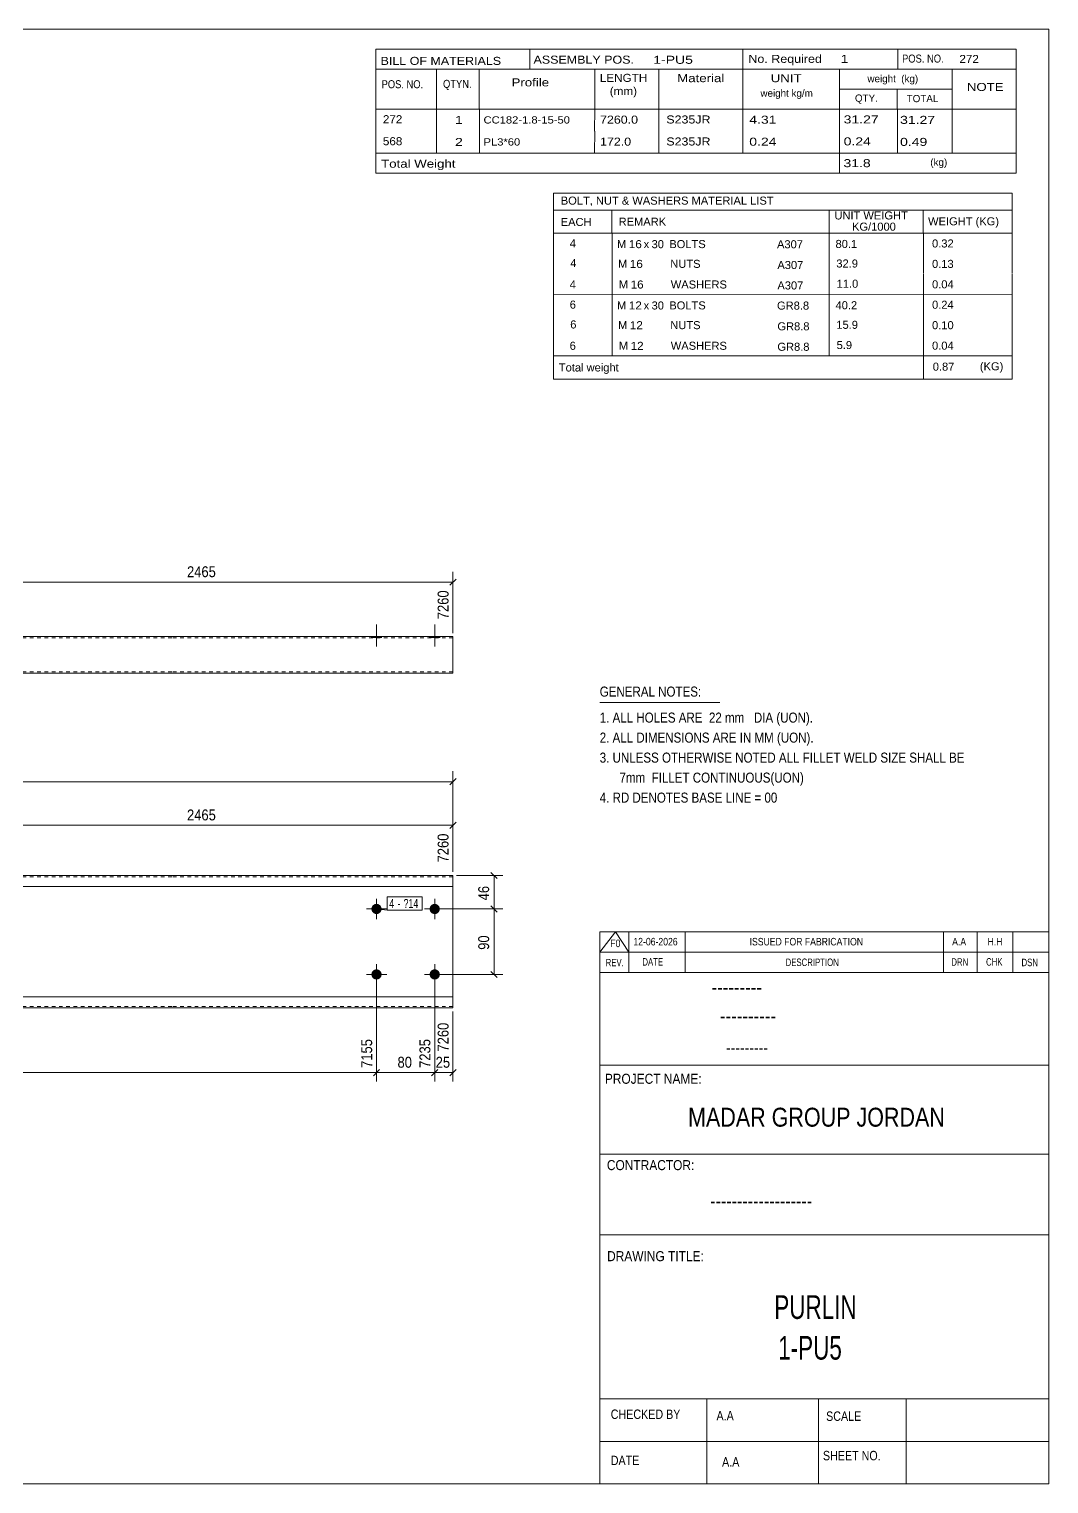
# Model space of a CAD drawing. Header units: millimetres. Extents: x 2 to 579, y 1 to 405.
# Drawn here: x 298.6 to 579, y 5 to 405 of the extents above; entities that cross this region are included whole.
import ezdxf

# ---------------------------------------------------------------- set-up
doc = ezdxf.new("R2010")
doc.units = ezdxf.units.MM
doc.linetypes.add('XKITLINE00', pattern=[0])
doc.linetypes.add('XKITLINE01', pattern=[4, 1, -1, 1, -1])
for name, color, linetype, lineweight in [('Bolt', 3, 'Continuous', 0), ('BoltMark', 7, 'Continuous', 0), ('Dimensions', 7, 'Continuous', 0), ('DrawingSheet', 5, 'Continuous', 0), ('OtherObjectType', 7, 'Continuous', 0), ('Part', 2, 'Continuous', 0)]:
    doc.layers.add(name, color=color, linetype=linetype, lineweight=lineweight)
doc.styles.add('@ARIAL_UNICODE_MS_BOLD', font='ARIAL.TTF')
doc.styles.add('ARIAL', font='ARIAL.TTF')
doc.styles.add('ARIAL_NARROW', font='ARIALN.TTF')
doc.styles.add('COMIC_SANS_MS_BOLD', font='COMICBD.TTF')
doc.styles.add('SWIS721_EX_BT', font='ARIAL.TTF')
doc.styles.add('SWISSE', font='ARIAL.TTF')

# ---------------------------------------------------------------- blocks, each defined once
blk = doc.blocks.new('*A4')
at = {"layer": 'Bolt'}
for points in [[(394.17, 164.48), (394.21, 164.48), (394.24, 164.47), (394.28, 164.47), (394.31, 164.47), (394.34, 164.46), (394.38, 164.46), (394.41, 164.45), (394.44, 164.44), (394.48, 164.44), (394.51, 164.43), (394.54, 164.42), (394.58, 164.41), (394.61, 164.4), (394.64, 164.38), (394.67, 164.37), (394.71, 164.36), (394.74, 164.34), (394.77, 164.33), (394.8, 164.31), (394.83, 164.3), (394.86, 164.28), (394.89, 164.26), (394.92, 164.24), (394.94, 164.22), (394.97, 164.2), (395, 164.18), (395.03, 164.16), (395.05, 164.14), (395.08, 164.12), (395.1, 164.09), (395.13, 164.07), (395.15, 164.04), (395.18, 164.02), (395.2, 163.99), (395.22, 163.97), (395.24, 163.94), (395.26, 163.91), (395.28, 163.88), (395.3, 163.86), (395.32, 163.83), (395.34, 163.8), (395.36, 163.77), (395.37, 163.74), (395.39, 163.71), (395.4, 163.68), (395.42, 163.65), (395.43, 163.61), (395.44, 163.58), (395.46, 163.55), (395.47, 163.52), (395.48, 163.48), (395.49, 163.45), (395.5, 163.42), (395.5, 163.39), (395.51, 163.35), (395.52, 163.32), (395.52, 163.28), (395.53, 163.25), (395.53, 163.22), (395.53, 163.18), (395.54, 163.15), (395.54, 163.11), (395.54, 163.08), (395.54, 163.04), (395.54, 163.01), (395.53, 162.98), (395.53, 162.94), (395.53, 162.91), (395.52, 162.87), (395.52, 162.84), (395.51, 162.81), (395.5, 162.77), (395.5, 162.74), (395.49, 162.71), (395.48, 162.67), (395.47, 162.64), (395.46, 162.61), (395.44, 162.57), (395.43, 162.54), (395.42, 162.51), (395.4, 162.48), (395.39, 162.45), (395.37, 162.42), (395.36, 162.39), (395.34, 162.36), (395.32, 162.33), (395.3, 162.3), (395.28, 162.27), (395.26, 162.24), (395.24, 162.22), (395.22, 162.19), (395.2, 162.16), (395.18, 162.14), (395.15, 162.11), (395.13, 162.09), (395.1, 162.06), (395.08, 162.04), (395.05, 162.02), (395.03, 162), (395, 161.97), (394.97, 161.95), (394.94, 161.93), (394.92, 161.91), (394.89, 161.9), (394.86, 161.88), (394.83, 161.86), (394.8, 161.84), (394.77, 161.83), (394.74, 161.81), (394.71, 161.8), (394.67, 161.79), (394.64, 161.77), (394.61, 161.76), (394.58, 161.75), (394.54, 161.74), (394.51, 161.73), (394.48, 161.72), (394.44, 161.71), (394.41, 161.71), (394.38, 161.7), (394.34, 161.69), (394.31, 161.69), (394.28, 161.69), (394.24, 161.68), (394.21, 161.68), (394.17, 161.68), (394.14, 161.68), (394.1, 161.68), (394.07, 161.68), (394.03, 161.68), (394, 161.69), (393.97, 161.69), (393.93, 161.69), (393.9, 161.7), (393.86, 161.71), (393.83, 161.71), (393.8, 161.72), (393.76, 161.73), (393.73, 161.74), (393.7, 161.75), (393.67, 161.76), (393.63, 161.77), (393.6, 161.79), (393.57, 161.8), (393.54, 161.81), (393.51, 161.83), (393.48, 161.84), (393.45, 161.86), (393.42, 161.88), (393.39, 161.9), (393.36, 161.91), (393.33, 161.93), (393.3, 161.95), (393.28, 161.97), (393.25, 162), (393.22, 162.02), (393.2, 162.04), (393.17, 162.06), (393.15, 162.09), (393.12, 162.11), (393.1, 162.14), (393.08, 162.16), (393.06, 162.19), (393.03, 162.22), (393.01, 162.24), (392.99, 162.27), (392.97, 162.3), (392.96, 162.33), (392.94, 162.36), (392.92, 162.39), (392.9, 162.42), (392.89, 162.45), (392.87, 162.48), (392.86, 162.51), (392.84, 162.54), (392.83, 162.57), (392.82, 162.61), (392.81, 162.64), (392.8, 162.67), (392.79, 162.71), (392.78, 162.74), (392.77, 162.77), (392.76, 162.81), (392.76, 162.84), (392.75, 162.87), (392.75, 162.91), (392.74, 162.94), (392.74, 162.98), (392.74, 163.01), (392.74, 163.04), (392.74, 163.08), (392.74, 163.11), (392.74, 163.15), (392.74, 163.18), (392.74, 163.22), (392.75, 163.25), (392.75, 163.28), (392.76, 163.32), (392.76, 163.35), (392.77, 163.39), (392.78, 163.42), (392.79, 163.45), (392.8, 163.48), (392.81, 163.52), (392.82, 163.55), (392.83, 163.58), (392.84, 163.61), (392.86, 163.65), (392.87, 163.68), (392.89, 163.71), (392.9, 163.74), (392.92, 163.77), (392.94, 163.8), (392.96, 163.83), (392.97, 163.86), (392.99, 163.88), (393.01, 163.91), (393.03, 163.94), (393.06, 163.97), (393.08, 163.99), (393.1, 164.02), (393.12, 164.04), (393.15, 164.07), (393.17, 164.09), (393.2, 164.12), (393.22, 164.14), (393.25, 164.16), (393.28, 164.18), (393.3, 164.2), (393.33, 164.22), (393.36, 164.24), (393.39, 164.26), (393.42, 164.28), (393.45, 164.3), (393.48, 164.31), (393.51, 164.33), (393.54, 164.34), (393.57, 164.36), (393.6, 164.37), (393.63, 164.38), (393.67, 164.4), (393.7, 164.41), (393.73, 164.42), (393.76, 164.43), (393.8, 164.44), (393.83, 164.44), (393.86, 164.45), (393.9, 164.46), (393.93, 164.46), (393.97, 164.47), (394, 164.47), (394.03, 164.47), (394.07, 164.48), (394.1, 164.48), (394.14, 164.48)], [(394.17, 146.48), (394.21, 146.48), (394.24, 146.47), (394.28, 146.47), (394.31, 146.47), (394.34, 146.46), (394.38, 146.46), (394.41, 146.45), (394.44, 146.44), (394.48, 146.44), (394.51, 146.43), (394.54, 146.42), (394.58, 146.41), (394.61, 146.4), (394.64, 146.38), (394.67, 146.37), (394.71, 146.36), (394.74, 146.34), (394.77, 146.33), (394.8, 146.31), (394.83, 146.3), (394.86, 146.28), (394.89, 146.26), (394.92, 146.24), (394.94, 146.22), (394.97, 146.2), (395, 146.18), (395.03, 146.16), (395.05, 146.14), (395.08, 146.12), (395.1, 146.09), (395.13, 146.07), (395.15, 146.04), (395.18, 146.02), (395.2, 145.99), (395.22, 145.97), (395.24, 145.94), (395.26, 145.91), (395.28, 145.88), (395.3, 145.86), (395.32, 145.83), (395.34, 145.8), (395.36, 145.77), (395.37, 145.74), (395.39, 145.71), (395.4, 145.68), (395.42, 145.65), (395.43, 145.61), (395.44, 145.58), (395.46, 145.55), (395.47, 145.52), (395.48, 145.48), (395.49, 145.45), (395.5, 145.42), (395.5, 145.39), (395.51, 145.35), (395.52, 145.32), (395.52, 145.28), (395.53, 145.25), (395.53, 145.22), (395.53, 145.18), (395.54, 145.15), (395.54, 145.11), (395.54, 145.08), (395.54, 145.04), (395.54, 145.01), (395.53, 144.98), (395.53, 144.94), (395.53, 144.91), (395.52, 144.87), (395.52, 144.84), (395.51, 144.81), (395.5, 144.77), (395.5, 144.74), (395.49, 144.71), (395.48, 144.67), (395.47, 144.64), (395.46, 144.61), (395.44, 144.57), (395.43, 144.54), (395.42, 144.51), (395.4, 144.48), (395.39, 144.45), (395.37, 144.42), (395.36, 144.39), (395.34, 144.36), (395.32, 144.33), (395.3, 144.3), (395.28, 144.27), (395.26, 144.24), (395.24, 144.22), (395.22, 144.19), (395.2, 144.16), (395.18, 144.14), (395.15, 144.11), (395.13, 144.09), (395.1, 144.06), (395.08, 144.04), (395.05, 144.02), (395.03, 144), (395, 143.97), (394.97, 143.95), (394.94, 143.93), (394.92, 143.91), (394.89, 143.9), (394.86, 143.88), (394.83, 143.86), (394.8, 143.84), (394.77, 143.83), (394.74, 143.81), (394.71, 143.8), (394.67, 143.79), (394.64, 143.77), (394.61, 143.76), (394.58, 143.75), (394.54, 143.74), (394.51, 143.73), (394.48, 143.72), (394.44, 143.71), (394.41, 143.71), (394.38, 143.7), (394.34, 143.69), (394.31, 143.69), (394.28, 143.69), (394.24, 143.68), (394.21, 143.68), (394.17, 143.68), (394.14, 143.68), (394.1, 143.68), (394.07, 143.68), (394.03, 143.68), (394, 143.69), (393.97, 143.69), (393.93, 143.69), (393.9, 143.7), (393.86, 143.71), (393.83, 143.71), (393.8, 143.72), (393.76, 143.73), (393.73, 143.74), (393.7, 143.75), (393.67, 143.76), (393.63, 143.77), (393.6, 143.79), (393.57, 143.8), (393.54, 143.81), (393.51, 143.83), (393.48, 143.84), (393.45, 143.86), (393.42, 143.88), (393.39, 143.9), (393.36, 143.91), (393.33, 143.93), (393.3, 143.95), (393.28, 143.97), (393.25, 144), (393.22, 144.02), (393.2, 144.04), (393.17, 144.06), (393.15, 144.09), (393.12, 144.11), (393.1, 144.14), (393.08, 144.16), (393.06, 144.19), (393.03, 144.22), (393.01, 144.24), (392.99, 144.27), (392.97, 144.3), (392.96, 144.33), (392.94, 144.36), (392.92, 144.39), (392.9, 144.42), (392.89, 144.45), (392.87, 144.48), (392.86, 144.51), (392.84, 144.54), (392.83, 144.57), (392.82, 144.61), (392.81, 144.64), (392.8, 144.67), (392.79, 144.71), (392.78, 144.74), (392.77, 144.77), (392.76, 144.81), (392.76, 144.84), (392.75, 144.87), (392.75, 144.91), (392.74, 144.94), (392.74, 144.98), (392.74, 145.01), (392.74, 145.04), (392.74, 145.08), (392.74, 145.11), (392.74, 145.15), (392.74, 145.18), (392.74, 145.22), (392.75, 145.25), (392.75, 145.28), (392.76, 145.32), (392.76, 145.35), (392.77, 145.39), (392.78, 145.42), (392.79, 145.45), (392.8, 145.48), (392.81, 145.52), (392.82, 145.55), (392.83, 145.58), (392.84, 145.61), (392.86, 145.65), (392.87, 145.68), (392.89, 145.71), (392.9, 145.74), (392.92, 145.77), (392.94, 145.8), (392.96, 145.83), (392.97, 145.86), (392.99, 145.88), (393.01, 145.91), (393.03, 145.94), (393.06, 145.97), (393.08, 145.99), (393.1, 146.02), (393.12, 146.04), (393.15, 146.07), (393.17, 146.09), (393.2, 146.12), (393.22, 146.14), (393.25, 146.16), (393.28, 146.18), (393.3, 146.2), (393.33, 146.22), (393.36, 146.24), (393.39, 146.26), (393.42, 146.28), (393.45, 146.3), (393.48, 146.31), (393.51, 146.33), (393.54, 146.34), (393.57, 146.36), (393.6, 146.37), (393.63, 146.38), (393.67, 146.4), (393.7, 146.41), (393.73, 146.42), (393.76, 146.43), (393.8, 146.44), (393.83, 146.44), (393.86, 146.45), (393.9, 146.46), (393.93, 146.46), (393.97, 146.47), (394, 146.47), (394.03, 146.47), (394.07, 146.48), (394.1, 146.48), (394.14, 146.48)]]:
    blk.add_hatch(color=3, dxfattribs=at).paths.add_polyline_path(points, flags=17)
at = {"layer": 'Bolt', "color": 3, "linetype": 'XKITLINE00', "lineweight": 0}
for p, q in [((394.14, 160.28), (394.14, 165.88)), ((396.94, 163.08), (391.34, 163.08)), ((396.94, 145.08), (391.34, 145.08)), ((394.14, 142.28), (394.14, 147.88))]:
    blk.add_line(p, q, dxfattribs=at)
blk = doc.blocks.new('*A5')
at = {"layer": 'Bolt'}
for points in [[(410.17, 164.48), (410.21, 164.48), (410.24, 164.47), (410.28, 164.47), (410.31, 164.47), (410.34, 164.46), (410.38, 164.46), (410.41, 164.45), (410.44, 164.44), (410.48, 164.44), (410.51, 164.43), (410.54, 164.42), (410.58, 164.41), (410.61, 164.4), (410.64, 164.38), (410.67, 164.37), (410.71, 164.36), (410.74, 164.34), (410.77, 164.33), (410.8, 164.31), (410.83, 164.3), (410.86, 164.28), (410.89, 164.26), (410.92, 164.24), (410.94, 164.22), (410.97, 164.2), (411, 164.18), (411.03, 164.16), (411.05, 164.14), (411.08, 164.12), (411.1, 164.09), (411.13, 164.07), (411.15, 164.04), (411.18, 164.02), (411.2, 163.99), (411.22, 163.97), (411.24, 163.94), (411.26, 163.91), (411.28, 163.88), (411.3, 163.86), (411.32, 163.83), (411.34, 163.8), (411.36, 163.77), (411.37, 163.74), (411.39, 163.71), (411.4, 163.68), (411.42, 163.65), (411.43, 163.61), (411.44, 163.58), (411.46, 163.55), (411.47, 163.52), (411.48, 163.48), (411.49, 163.45), (411.5, 163.42), (411.5, 163.39), (411.51, 163.35), (411.52, 163.32), (411.52, 163.28), (411.53, 163.25), (411.53, 163.22), (411.53, 163.18), (411.54, 163.15), (411.54, 163.11), (411.54, 163.08), (411.54, 163.04), (411.54, 163.01), (411.53, 162.98), (411.53, 162.94), (411.53, 162.91), (411.52, 162.87), (411.52, 162.84), (411.51, 162.81), (411.5, 162.77), (411.5, 162.74), (411.49, 162.71), (411.48, 162.67), (411.47, 162.64), (411.46, 162.61), (411.44, 162.57), (411.43, 162.54), (411.42, 162.51), (411.4, 162.48), (411.39, 162.45), (411.37, 162.42), (411.36, 162.39), (411.34, 162.36), (411.32, 162.33), (411.3, 162.3), (411.28, 162.27), (411.26, 162.24), (411.24, 162.22), (411.22, 162.19), (411.2, 162.16), (411.18, 162.14), (411.15, 162.11), (411.13, 162.09), (411.1, 162.06), (411.08, 162.04), (411.05, 162.02), (411.03, 162), (411, 161.97), (410.97, 161.95), (410.94, 161.93), (410.92, 161.91), (410.89, 161.9), (410.86, 161.88), (410.83, 161.86), (410.8, 161.84), (410.77, 161.83), (410.74, 161.81), (410.71, 161.8), (410.67, 161.79), (410.64, 161.77), (410.61, 161.76), (410.58, 161.75), (410.54, 161.74), (410.51, 161.73), (410.48, 161.72), (410.44, 161.71), (410.41, 161.71), (410.38, 161.7), (410.34, 161.69), (410.31, 161.69), (410.28, 161.69), (410.24, 161.68), (410.21, 161.68), (410.17, 161.68), (410.14, 161.68), (410.1, 161.68), (410.07, 161.68), (410.03, 161.68), (410, 161.69), (409.97, 161.69), (409.93, 161.69), (409.9, 161.7), (409.86, 161.71), (409.83, 161.71), (409.8, 161.72), (409.76, 161.73), (409.73, 161.74), (409.7, 161.75), (409.67, 161.76), (409.63, 161.77), (409.6, 161.79), (409.57, 161.8), (409.54, 161.81), (409.51, 161.83), (409.48, 161.84), (409.45, 161.86), (409.42, 161.88), (409.39, 161.9), (409.36, 161.91), (409.33, 161.93), (409.3, 161.95), (409.28, 161.97), (409.25, 162), (409.22, 162.02), (409.2, 162.04), (409.17, 162.06), (409.15, 162.09), (409.12, 162.11), (409.1, 162.14), (409.08, 162.16), (409.06, 162.19), (409.03, 162.22), (409.01, 162.24), (408.99, 162.27), (408.97, 162.3), (408.96, 162.33), (408.94, 162.36), (408.92, 162.39), (408.9, 162.42), (408.89, 162.45), (408.87, 162.48), (408.86, 162.51), (408.84, 162.54), (408.83, 162.57), (408.82, 162.61), (408.81, 162.64), (408.8, 162.67), (408.79, 162.71), (408.78, 162.74), (408.77, 162.77), (408.76, 162.81), (408.76, 162.84), (408.75, 162.87), (408.75, 162.91), (408.74, 162.94), (408.74, 162.98), (408.74, 163.01), (408.74, 163.04), (408.74, 163.08), (408.74, 163.11), (408.74, 163.15), (408.74, 163.18), (408.74, 163.22), (408.75, 163.25), (408.75, 163.28), (408.76, 163.32), (408.76, 163.35), (408.77, 163.39), (408.78, 163.42), (408.79, 163.45), (408.8, 163.48), (408.81, 163.52), (408.82, 163.55), (408.83, 163.58), (408.84, 163.61), (408.86, 163.65), (408.87, 163.68), (408.89, 163.71), (408.9, 163.74), (408.92, 163.77), (408.94, 163.8), (408.96, 163.83), (408.97, 163.86), (408.99, 163.88), (409.01, 163.91), (409.03, 163.94), (409.06, 163.97), (409.08, 163.99), (409.1, 164.02), (409.12, 164.04), (409.15, 164.07), (409.17, 164.09), (409.2, 164.12), (409.22, 164.14), (409.25, 164.16), (409.28, 164.18), (409.3, 164.2), (409.33, 164.22), (409.36, 164.24), (409.39, 164.26), (409.42, 164.28), (409.45, 164.3), (409.48, 164.31), (409.51, 164.33), (409.54, 164.34), (409.57, 164.36), (409.6, 164.37), (409.63, 164.38), (409.67, 164.4), (409.7, 164.41), (409.73, 164.42), (409.76, 164.43), (409.8, 164.44), (409.83, 164.44), (409.86, 164.45), (409.9, 164.46), (409.93, 164.46), (409.97, 164.47), (410, 164.47), (410.03, 164.47), (410.07, 164.48), (410.1, 164.48), (410.14, 164.48)], [(410.17, 146.48), (410.21, 146.48), (410.24, 146.47), (410.28, 146.47), (410.31, 146.47), (410.34, 146.46), (410.38, 146.46), (410.41, 146.45), (410.44, 146.44), (410.48, 146.44), (410.51, 146.43), (410.54, 146.42), (410.58, 146.41), (410.61, 146.4), (410.64, 146.38), (410.67, 146.37), (410.71, 146.36), (410.74, 146.34), (410.77, 146.33), (410.8, 146.31), (410.83, 146.3), (410.86, 146.28), (410.89, 146.26), (410.92, 146.24), (410.94, 146.22), (410.97, 146.2), (411, 146.18), (411.03, 146.16), (411.05, 146.14), (411.08, 146.12), (411.1, 146.09), (411.13, 146.07), (411.15, 146.04), (411.18, 146.02), (411.2, 145.99), (411.22, 145.97), (411.24, 145.94), (411.26, 145.91), (411.28, 145.88), (411.3, 145.86), (411.32, 145.83), (411.34, 145.8), (411.36, 145.77), (411.37, 145.74), (411.39, 145.71), (411.4, 145.68), (411.42, 145.65), (411.43, 145.61), (411.44, 145.58), (411.46, 145.55), (411.47, 145.52), (411.48, 145.48), (411.49, 145.45), (411.5, 145.42), (411.5, 145.39), (411.51, 145.35), (411.52, 145.32), (411.52, 145.28), (411.53, 145.25), (411.53, 145.22), (411.53, 145.18), (411.54, 145.15), (411.54, 145.11), (411.54, 145.08), (411.54, 145.04), (411.54, 145.01), (411.53, 144.98), (411.53, 144.94), (411.53, 144.91), (411.52, 144.87), (411.52, 144.84), (411.51, 144.81), (411.5, 144.77), (411.5, 144.74), (411.49, 144.71), (411.48, 144.67), (411.47, 144.64), (411.46, 144.61), (411.44, 144.57), (411.43, 144.54), (411.42, 144.51), (411.4, 144.48), (411.39, 144.45), (411.37, 144.42), (411.36, 144.39), (411.34, 144.36), (411.32, 144.33), (411.3, 144.3), (411.28, 144.27), (411.26, 144.24), (411.24, 144.22), (411.22, 144.19), (411.2, 144.16), (411.18, 144.14), (411.15, 144.11), (411.13, 144.09), (411.1, 144.06), (411.08, 144.04), (411.05, 144.02), (411.03, 144), (411, 143.97), (410.97, 143.95), (410.94, 143.93), (410.92, 143.91), (410.89, 143.9), (410.86, 143.88), (410.83, 143.86), (410.8, 143.84), (410.77, 143.83), (410.74, 143.81), (410.71, 143.8), (410.67, 143.79), (410.64, 143.77), (410.61, 143.76), (410.58, 143.75), (410.54, 143.74), (410.51, 143.73), (410.48, 143.72), (410.44, 143.71), (410.41, 143.71), (410.38, 143.7), (410.34, 143.69), (410.31, 143.69), (410.28, 143.69), (410.24, 143.68), (410.21, 143.68), (410.17, 143.68), (410.14, 143.68), (410.1, 143.68), (410.07, 143.68), (410.03, 143.68), (410, 143.69), (409.97, 143.69), (409.93, 143.69), (409.9, 143.7), (409.86, 143.71), (409.83, 143.71), (409.8, 143.72), (409.76, 143.73), (409.73, 143.74), (409.7, 143.75), (409.67, 143.76), (409.63, 143.77), (409.6, 143.79), (409.57, 143.8), (409.54, 143.81), (409.51, 143.83), (409.48, 143.84), (409.45, 143.86), (409.42, 143.88), (409.39, 143.9), (409.36, 143.91), (409.33, 143.93), (409.3, 143.95), (409.28, 143.97), (409.25, 144), (409.22, 144.02), (409.2, 144.04), (409.17, 144.06), (409.15, 144.09), (409.12, 144.11), (409.1, 144.14), (409.08, 144.16), (409.06, 144.19), (409.03, 144.22), (409.01, 144.24), (408.99, 144.27), (408.97, 144.3), (408.96, 144.33), (408.94, 144.36), (408.92, 144.39), (408.9, 144.42), (408.89, 144.45), (408.87, 144.48), (408.86, 144.51), (408.84, 144.54), (408.83, 144.57), (408.82, 144.61), (408.81, 144.64), (408.8, 144.67), (408.79, 144.71), (408.78, 144.74), (408.77, 144.77), (408.76, 144.81), (408.76, 144.84), (408.75, 144.87), (408.75, 144.91), (408.74, 144.94), (408.74, 144.98), (408.74, 145.01), (408.74, 145.04), (408.74, 145.08), (408.74, 145.11), (408.74, 145.15), (408.74, 145.18), (408.74, 145.22), (408.75, 145.25), (408.75, 145.28), (408.76, 145.32), (408.76, 145.35), (408.77, 145.39), (408.78, 145.42), (408.79, 145.45), (408.8, 145.48), (408.81, 145.52), (408.82, 145.55), (408.83, 145.58), (408.84, 145.61), (408.86, 145.65), (408.87, 145.68), (408.89, 145.71), (408.9, 145.74), (408.92, 145.77), (408.94, 145.8), (408.96, 145.83), (408.97, 145.86), (408.99, 145.88), (409.01, 145.91), (409.03, 145.94), (409.06, 145.97), (409.08, 145.99), (409.1, 146.02), (409.12, 146.04), (409.15, 146.07), (409.17, 146.09), (409.2, 146.12), (409.22, 146.14), (409.25, 146.16), (409.28, 146.18), (409.3, 146.2), (409.33, 146.22), (409.36, 146.24), (409.39, 146.26), (409.42, 146.28), (409.45, 146.3), (409.48, 146.31), (409.51, 146.33), (409.54, 146.34), (409.57, 146.36), (409.6, 146.37), (409.63, 146.38), (409.67, 146.4), (409.7, 146.41), (409.73, 146.42), (409.76, 146.43), (409.8, 146.44), (409.83, 146.44), (409.86, 146.45), (409.9, 146.46), (409.93, 146.46), (409.97, 146.47), (410, 146.47), (410.03, 146.47), (410.07, 146.48), (410.1, 146.48), (410.14, 146.48)]]:
    blk.add_hatch(color=3, dxfattribs=at).paths.add_polyline_path(points, flags=17)
at = {"layer": 'Bolt', "color": 3, "linetype": 'XKITLINE00', "lineweight": 0}
for p, q in [((410.14, 160.28), (410.14, 165.88)), ((412.94, 163.08), (407.34, 163.08)), ((412.94, 145.08), (407.34, 145.08)), ((410.14, 142.28), (410.14, 147.88))]:
    blk.add_line(p, q, dxfattribs=at)
blk = doc.blocks.new('*A8')
at = {"layer": 'Part'}
blk.add_hatch(color=2, dxfattribs=at).paths.add_polyline_path([(93.65, 137.28), (95.25, 137.28), (94.45, 135.88)], flags=17)
at = {"layer": 'Part', "color": 2, "linetype": 'XKITLINE00', "lineweight": 0}
for p, q in [((34.45, 135.88), (34.45, 172.28)), ((97.64, 172.28), (34.45, 172.28)), ((217.74, 172.28), (97.74, 172.28)), ((337.84, 172.28), (217.84, 172.28)), ((415.14, 172.28), (337.94, 172.28)), ((415.14, 135.88), (415.14, 172.28)), ((97.64, 169.28), (34.45, 169.28)), ((151.74, 169.28), (97.74, 169.28)), ((217.74, 169.28), (163.74, 169.28)), ((271.84, 169.28), (217.84, 169.28)), ((337.84, 169.28), (283.84, 169.28)), ((415.14, 169.28), (337.94, 169.28)), ((97.64, 138.88), (34.45, 138.88)), ((94.45, 135.88), (93.65, 137.28)), ((93.65, 137.28), (95.25, 137.28)), ((95.25, 137.28), (94.45, 135.88)), ((151.74, 138.88), (97.74, 138.88)), ((217.74, 138.88), (163.74, 138.88)), ((271.84, 138.88), (217.84, 138.88)), ((337.84, 138.88), (283.84, 138.88)), ((415.14, 138.88), (337.94, 138.88)), ((97.64, 135.88), (34.45, 135.88)), ((217.74, 135.88), (97.74, 135.88)), ((337.84, 135.88), (217.84, 135.88)), ((415.14, 135.88), (337.94, 135.88))]:
    blk.add_line(p, q, dxfattribs=at)
at = {"layer": 'Part', "color": 7, "linetype": 'XKITLINE01', "lineweight": 0}
for p, q in [((97.64, 171.92), (34.45, 171.92)), ((217.74, 171.92), (97.74, 171.92)), ((163.74, 169.28), (151.74, 169.28)), ((337.84, 171.92), (217.84, 171.92)), ((283.84, 169.28), (271.84, 169.28)), ((415.14, 171.92), (337.94, 171.92)), ((97.64, 136.24), (34.45, 136.24)), ((217.74, 136.24), (97.74, 136.24)), ((163.74, 138.88), (151.74, 138.88)), ((337.84, 136.24), (217.84, 136.24)), ((283.84, 138.88), (271.84, 138.88)), ((415.14, 136.24), (337.94, 136.24))]:
    blk.add_line(p, q, dxfattribs=at)
at = {"layer": 'Part', "color": 2, "linetype": 'XKITLINE00', "lineweight": 0}
blk.add_circle((94.45, 136.78), 1, dxfattribs=at)
blk = doc.blocks.new('*A14')
at = {"layer": 'Bolt'}
blk.add_hatch(color=3, dxfattribs=at).paths.add_polyline_path([(392.74, 237.59), (392.74, 237.95), (395.54, 237.95), (395.54, 237.59)], flags=17)
blk.add_hatch(color=3, dxfattribs=at).paths.add_polyline_path([(392.74, 237.59), (392.74, 237.95), (395.54, 237.95), (395.54, 237.59)], flags=17)
at = {"layer": 'Bolt', "color": 3, "linetype": 'XKITLINE00', "lineweight": 0}
for p, q in [((394.14, 235.27), (394.14, 241.27)), ((394.14, 235.27), (394.14, 241.27)), ((392.74, 237.59), (392.74, 237.95)), ((392.74, 237.59), (392.74, 237.95)), ((395.54, 237.59), (395.54, 237.95)), ((395.54, 237.59), (395.54, 237.95))]:
    blk.add_line(p, q, dxfattribs=at)
blk = doc.blocks.new('*A15')
at = {"layer": 'Bolt'}
blk.add_hatch(color=3, dxfattribs=at).paths.add_polyline_path([(408.74, 237.59), (408.74, 237.95), (411.54, 237.95), (411.54, 237.59)], flags=17)
blk.add_hatch(color=3, dxfattribs=at).paths.add_polyline_path([(408.74, 237.59), (408.74, 237.95), (411.54, 237.95), (411.54, 237.59)], flags=17)
at = {"layer": 'Bolt', "color": 3, "linetype": 'XKITLINE00', "lineweight": 0}
for p, q in [((410.14, 235.27), (410.14, 241.27)), ((410.14, 235.27), (410.14, 241.27)), ((408.74, 237.59), (408.74, 237.95)), ((408.74, 237.59), (408.74, 237.95)), ((411.54, 237.59), (411.54, 237.95)), ((411.54, 237.59), (411.54, 237.95))]:
    blk.add_line(p, q, dxfattribs=at)
blk = doc.blocks.new('*A18')
at = {"layer": 'Part'}
blk.add_hatch(color=2, dxfattribs=at).paths.add_polyline_path([(93.65, 234.35), (95.25, 234.35), (94.45, 232.95)], flags=17)
at = {"layer": 'Part', "color": 2, "linetype": 'XKITLINE00', "lineweight": 0}
for p, q in [((34.45, 227.95), (34.45, 237.95)), ((34.45, 237.95), (97.64, 237.95)), ((97.74, 237.95), (217.74, 237.95)), ((217.84, 237.95), (337.84, 237.95)), ((337.94, 237.95), (415.14, 237.95)), ((415.14, 237.95), (415.14, 227.95)), ((94.45, 232.95), (93.65, 234.35)), ((93.65, 234.35), (95.25, 234.35)), ((95.25, 234.35), (94.45, 232.95)), ((97.64, 227.95), (34.45, 227.95)), ((217.74, 227.95), (97.74, 227.95)), ((337.84, 227.95), (217.84, 227.95)), ((415.14, 227.95), (337.94, 227.95))]:
    blk.add_line(p, q, dxfattribs=at)
at = {"layer": 'Part', "color": 7, "linetype": 'XKITLINE01', "lineweight": 0}
for p, q in [((97.64, 237.59), (34.45, 237.59)), ((217.74, 237.59), (97.74, 237.59)), ((337.84, 237.59), (217.84, 237.59)), ((415.14, 237.59), (337.94, 237.59)), ((97.64, 228.31), (34.45, 228.31)), ((217.74, 228.31), (97.74, 228.31)), ((337.84, 228.31), (217.84, 228.31)), ((415.14, 228.31), (337.94, 228.31))]:
    blk.add_line(p, q, dxfattribs=at)
at = {"layer": 'Part', "color": 2, "linetype": 'XKITLINE00', "lineweight": 0}
blk.add_circle((94.45, 233.85), 1, dxfattribs=at)
blk = doc.blocks.new('*A21')
at = {"layer": 'DrawingSheet', "color": 5, "linetype": 'XKITLINE00', "lineweight": 0}
for p, q in [((579, 405), (5, 405)), ((5, 405), (5, 5)), ((579, 5), (579, 405)), ((5, 5), (579, 5))]:
    blk.add_line(p, q, dxfattribs=at)
at = {"layer": 'DrawingSheet', "color": 5, "style": 'ARIAL', "width": 0.85}
blk.add_text('Tekla structures', height=2, rotation=90, dxfattribs=at).set_placement((4.5, 5.5))
blk = doc.blocks.new('*A22')
at = {"layer": 'OtherObjectType', "color": 7, "linetype": 'XKITLINE00', "lineweight": 0}
for p, q in [((442.76, 359.9), (442.75, 348.9)), ((442.76, 359.9), (568.88, 359.9)), ((568.88, 359.9), (568.88, 348.9)), ((442.75, 355.25), (568.88, 355.25)), ((458.87, 355.26), (458.87, 348.9)), ((518.57, 355.26), (518.57, 348.9)), ((544.47, 355.24), (544.47, 348.9)), ((442.76, 348.87), (442.76, 343.37)), ((442.77, 348.9), (568.88, 348.9)), ((458.92, 348.9), (458.92, 343.28)), ((518.57, 348.9), (518.57, 343.28)), ((544.5, 348.9), (544.5, 343.4)), ((568.88, 348.9), (568.88, 343.4)), ((442.79, 343.28), (442.79, 337.67)), ((458.95, 343.28), (458.95, 337.66)), ((518.57, 343.28), (518.57, 337.66)), ((544.5, 343.28), (544.5, 337.78)), ((568.88, 343.28), (568.88, 337.78)), ((442.79, 337.65), (442.79, 332.08)), ((458.95, 337.66), (458.95, 332.04)), ((518.57, 337.66), (518.57, 332.04)), ((544.5, 337.66), (544.5, 332.05)), ((568.88, 337.66), (568.88, 332.05)), ((568.88, 332.05), (442.75, 332.08)), ((442.76, 332.01), (442.76, 326.51)), ((458.92, 332.04), (458.92, 326.42)), ((518.57, 332.04), (518.57, 326.42)), ((544.5, 332.04), (544.5, 326.54)), ((568.88, 332.04), (568.88, 326.54)), ((442.79, 326.42), (442.79, 320.81)), ((458.95, 326.42), (458.95, 320.81)), ((518.57, 326.42), (518.57, 320.81)), ((544.5, 326.42), (544.5, 320.92)), ((568.88, 326.42), (568.88, 320.92)), ((442.79, 320.79), (442.79, 315.22)), ((458.95, 320.8), (458.95, 315.19)), ((518.57, 320.81), (518.57, 315.19)), ((544.5, 320.8), (544.5, 315.2)), ((568.88, 320.8), (568.88, 315.19)), ((568.88, 315.19), (442.75, 315.22)), ((442.78, 315.19), (442.78, 308.78)), ((442.85, 315.18), (568.87, 315.19)), ((544.5, 315.15), (544.5, 308.74)), ((568.87, 315.16), (568.87, 308.74)), ((442.77, 308.74), (568.87, 308.74))]:
    blk.add_line(p, q, dxfattribs=at)
at = {"layer": 'OtherObjectType', "color": 7, "style": 'ARIAL_NARROW'}
for s, width, p in [('BOLT, NUT & WASHERS MATERIAL LIST', 1.211571, (444.79, 356.74)), ('EACH', 1.211571, (444.78, 350.87)), ('REMARK', 1.211571, (460.7, 350.96)), ('UNIT WEIGHT', 1.211571, (520.03, 352.67)), ('WEIGHT (KG)', 1.211571, (545.78, 351.05)), (' KG/1000', 1.211571, (524.02, 349.58)), ('4', 1.211571, (447.26, 345)), ('M', 1.211571, (460.26, 344.8)), ('16', 1.275, (463.5, 344.78)), ('x', 1.211571, (467.58, 344.78)), ('30', 1.211571, (469.76, 344.77)), ('BOLTS', 1.211571, (474.63, 344.79)), ('A307', 1.211571, (504.25, 344.74)), ('80.1', 1.211571, (520.34, 344.83)), ('0.32', 1.211571, (546.87, 344.96)), ('4', 1.211571, (447.4, 339.56)), ('M', 1.211571, (460.54, 339.36)), ('16', 1.275, (463.78, 339.34)), ('NUTS', 1.211571, (474.91, 339.36)), ('A307', 1.211571, (504.35, 339.04)), ('32.9', 1.211571, (520.56, 339.45)), ('0.13', 1.211571, (546.87, 339.34)), ('11.0', 1.211571, (520.64, 333.89)), ('4', 1.211571, (447.24, 333.69)), ('M', 1.211571, (460.76, 333.69)), ('16', 1.275, (464, 333.67)), ('WASHERS', 1.211571, (475.04, 333.68)), ('A307', 1.211571, (504.35, 333.42)), ('0.04', 1.211571, (546.87, 333.73)), ('6', 1.211571, (447.26, 328.15)), ('M', 1.211571, (460.26, 327.94)), ('12', 1.275, (463.5, 327.92)), ('x', 1.211571, (467.58, 327.92)), ('30', 1.211571, (469.76, 327.91)), ('BOLTS', 1.211571, (474.63, 327.93)), ('GR8.8', 1.211571, (504.25, 327.88)), ('40.2', 1.211571, (520.34, 327.97)), ('0.24', 1.211571, (546.87, 328.11)), ('6', 1.211571, (447.4, 322.7)), ('M', 1.211571, (460.54, 322.51)), ('12', 1.275, (463.78, 322.49)), ('NUTS', 1.211571, (474.91, 322.5)), ('GR8.8', 1.211571, (504.35, 322.18)), ('15.9', 1.211571, (520.56, 322.6)), ('0.10', 1.211571, (546.87, 322.49)), ('6', 1.211571, (447.24, 316.83)), ('M', 1.211571, (460.76, 316.83)), ('12', 1.275, (464, 316.81)), ('WASHERS', 1.211571, (475.04, 316.83)), ('GR8.8', 1.211571, (504.35, 316.56)), ('5.9', 1.211571, (520.64, 317.03)), ('0.04', 1.211571, (546.87, 316.87)), ('Total weight', 1.211571, (444.26, 310.86)), ('0.87', 1.211571, (547.07, 311.09)), ('(KG)', 1.211571, (560.02, 311.19))]:
    blk.add_text(s, height=2.2, dxfattribs=dict(at, width=width)).set_placement(p)
blk = doc.blocks.new('*A23')
at = {"layer": 'OtherObjectType', "color": 7, "linetype": 'XKITLINE00', "lineweight": 0}
blk.add_line((455.5, 219.82), (488.5, 219.82), dxfattribs=at)
at = {"layer": 'OtherObjectType', "color": 7, "style": 'ARIAL_NARROW', "width": 1.008832}
for s, p in [('GENERAL NOTES:', (455.5, 221.47)), ('1. ALL HOLES ARE  22 mm   DIA (UON).', (455.5, 214.32)), ('2. ALL DIMENSIONS ARE IN MM (UON).', (455.5, 208.82)), ('3. UNLESS OTHERWISE NOTED ALL FILLET WELD SIZE SHALL BE', (455.5, 203.32)), ('7mm  FILLET CONTINUOUS(UON)', (460.95, 197.82)), ('4. RD DENOTES BASE LINE = 00', (455.5, 192.32))]:
    blk.add_text(s, height=2.75, dxfattribs=at).set_placement(p)
blk = doc.blocks.new('*A24')
at = {"layer": 'OtherObjectType', "color": 7, "linetype": 'XKITLINE00', "lineweight": 0}
for p, q in [((455.5, 156.76), (579, 156.76)), ((455.5, 151.21), (459.82, 156.76)), ((455.5, 151.21), (455.5, 156.76)), ((459.82, 156.76), (463.53, 151.21)), ((463.53, 151.21), (463.53, 156.76)), ((478.97, 151.21), (478.97, 156.76)), ((549.98, 151.21), (549.98, 156.76)), ((559.24, 151.21), (559.24, 156.76)), ((569.12, 151.21), (569.12, 156.76)), ((579, 151.21), (579, 156.76)), ((455.5, 151.21), (579, 151.21)), ((455.5, 145.65), (455.5, 151.21)), ((459.21, 151.21), (579, 151.21)), ((463.53, 145.65), (463.53, 151.21)), ((478.97, 145.65), (478.97, 151.21)), ((549.98, 145.65), (549.98, 151.21)), ((559.24, 145.65), (559.24, 151.21)), ((569.12, 145.65), (569.12, 151.21)), ((579, 145.65), (579, 151.21))]:
    blk.add_line(p, q, dxfattribs=at)
at = {"layer": 'OtherObjectType', "color": 7, "style": 'ARIAL_NARROW'}
for s, height, width, p in [('F0', 2.058, 1.008832, (458.4, 152.59)), ('12-06-2026', 2.058, 1.008832, (464.76, 153.06)), ('ISSUED FOR FABRICATION', 2.0583, 1.008832, (496.71, 153.06)), ('A.A', 2.058, 1.008832, (552.4, 153.06)), ('H.H', 2.058, 1.008832, (562.13, 153.06)), ('REV.', 2.058, 0.907949, (457.13, 147.31)), ('DATE', 2.058, 0.907949, (467.23, 147.5)), ('DESCRIPTION', 2.0583, 0.907949, (506.61, 147.39)), ('DRN', 2.058, 0.907949, (552.17, 147.47)), ('CHK', 2.058, 0.907949, (561.72, 147.5)), ('DSN', 2.058, 0.907949, (571.47, 147.35))]:
    blk.add_text(s, height=height, dxfattribs=dict(at, width=width)).set_placement(p)
blk = doc.blocks.new('*A26')
at = {"layer": 'OtherObjectType', "color": 2, "linetype": 'XKITLINE00', "lineweight": 0}
for p, q in [((455.5, 145.65), (579, 145.65)), ((455.5, 5), (455.5, 145.64)), ((578.98, 145.64), (579, 5)), ((579, 120.14), (455.5, 120.14)), ((455.5, 95.63), (579, 95.63)), ((579, 73.49), (455.5, 73.49)), ((579, 28.4), (455.5, 28.4)), ((484.94, 28.4), (484.94, 5)), ((515.62, 5), (515.62, 28.4)), ((539.75, 5), (539.75, 28.4)), ((579, 16.7), (455.5, 16.7)), ((579, 5), (455.5, 5))]:
    blk.add_line(p, q, dxfattribs=at)
at = {"layer": 'OtherObjectType', "color": 4, "style": '@ARIAL_UNICODE_MS_BOLD', "width": 0.85}
blk.add_text('---------', height=3.9, dxfattribs=at).set_placement((486.23, 139.59))
at = {"layer": 'OtherObjectType', "color": 7, "style": 'ARIAL', "width": 0.85}
for s, height, p in [('----------', 3.9, (488.56, 131.77)), ('---------', 3.25, (490.21, 123.31))]:
    blk.add_text(s, height=height, dxfattribs=at).set_placement(p)
at = {"layer": 'OtherObjectType', "color": 3, "width": 0.85}
for s, style, p in [('PROJECT NAME:', 'SWIS721_EX_BT', (456.92, 115.01)), ('CONTRACTOR:', 'SWISSE', (457.47, 91.27)), ('DRAWING TITLE:', 'SWIS721_EX_BT', (457.53, 66.24))]:
    blk.add_text(s, height=2.7618, dxfattribs=dict(at, style=style)).set_placement(p)
at = {"layer": 'OtherObjectType', "color": 7, "width": 0.85}
for s, height, p in [('MADAR GROUP JORDAN', 5.2, (479.79, 103.23)), ('CHECKED BY', 2.592, (458.53, 22.86)), ('A.A', 2.592, (487.61, 22.45)), ('SCALE', 2.592, (517.74, 22.33)), ('DATE', 2.592, (458.54, 10.16)), ('A.A', 2.592, (489.14, 9.76)), ('SHEET NO.', 2.592, (516.87, 11.49))]:
    blk.add_text(s, height=height, dxfattribs=at).set_placement(p)
at = {"layer": 'OtherObjectType', "color": 1}
for s, height, style, width, p in [('-------------------', 3.9, 'COMIC_SANS_MS_BOLD', 0.85, (485.87, 80.86)), ('PURLIN', 6.5, 'ARIAL', 0.68, (503.5, 50.37)), ('1-PU5', 6.5, 'ARIAL', 0.68, (504.57, 39.17))]:
    blk.add_text(s, height=height, dxfattribs=dict(at, style=style, width=width)).set_placement(p)
blk = doc.blocks.new('*A27')
at = {"layer": 'OtherObjectType', "color": 7, "linetype": 'XKITLINE00', "lineweight": 0}
for p, q in [((393.98, 399.5), (569.98, 399.5)), ((393.98, 399.5), (393.98, 388.5)), ((436.26, 399.42), (436.26, 393.87)), ((494.85, 394), (494.85, 399.5)), ((537.43, 393.96), (537.43, 399.42)), ((569.98, 394), (569.98, 399.5)), ((393.98, 394), (569.98, 394)), ((410.64, 394), (410.64, 383)), ((422.4, 393.98), (422.4, 383.03)), ((454.12, 393.99), (454.13, 383)), ((471.78, 393.98), (471.78, 383)), ((494.85, 393.98), (494.85, 383)), ((521.43, 394), (521.43, 383)), ((552.42, 394), (552.42, 383)), ((569.98, 394), (569.98, 388.5)), ((393.98, 388.5), (393.98, 383)), ((521.45, 388.52), (552.45, 388.52)), ((537.28, 388.52), (537.28, 383)), ((569.98, 388.5), (569.98, 383)), ((393.98, 383), (569.98, 383)), ((393.98, 383), (393.98, 376.95)), ((410.63, 383), (410.63, 376.95)), ((422.44, 382.99), (422.44, 376.95)), ((454.12, 383), (454.11, 376.95)), ((471.79, 383), (471.79, 376.95)), ((494.87, 383), (494.87, 376.95)), ((521.44, 383), (521.44, 376.95)), ((537.33, 382.95), (537.33, 376.95)), ((552.43, 383), (552.43, 376.95)), ((569.98, 383), (569.98, 376.95)), ((393.98, 376.95), (393.98, 370.9)), ((410.63, 376.95), (410.63, 370.9)), ((422.44, 376.94), (422.44, 370.9)), ((454.12, 376.95), (454.11, 370.9)), ((471.79, 376.95), (471.79, 370.9)), ((494.87, 376.95), (494.87, 370.9)), ((521.44, 376.95), (521.44, 370.9)), ((537.33, 376.9), (537.33, 370.9)), ((552.43, 376.95), (552.43, 370.9)), ((569.98, 376.95), (569.98, 370.9)), ((393.98, 370.9), (569.98, 370.9)), ((393.98, 370.9), (393.98, 365.4)), ((521.44, 370.9), (521.44, 365.4)), ((569.98, 370.9), (569.98, 365.4)), ((393.98, 365.4), (569.98, 365.4))]:
    blk.add_line(p, q, dxfattribs=at)
at = {"layer": 'OtherObjectType', "color": 7, "style": 'ARIAL_NARROW'}
for s, height, width, p in [('BILL OF MATERIALS', 2.2, 1.36, (395.25, 395.16)), ('ASSEMBLY POS.', 2.2, 1.36, (437.3, 395.5)), ('1-PU5', 2.2, 1.525501, (470.23, 395.46)), ('No. Required', 2.2, 1.36, (496.39, 395.72)), ('1', 2.2, 1.525501, (521.75, 395.72)), ('POS. NO.', 2.2, 1.02, (538.63, 395.79)), ('272', 2.2, 1.270501, (554.4, 395.69)), ('LENGTH', 2.2, 1.275, (455.54, 390.49)), ('Material', 2.2, 1.445, (476.81, 390.41)), ('UNIT', 2.2, 1.445, (502.52, 390.4)), ('weight  (kg)', 1.98, 1.19, (529.11, 390.39)), ('POS. NO.', 2.2, 1.02, (395.53, 388.74)), ('QTYN.', 2.2, 1.02, (412.42, 388.84)), ('Profile', 2.2, 1.445, (431.26, 389.25)), ('(mm)', 2.2, 1.275, (458.26, 386.86)), ('weight kg/m', 1.98, 1.19, (499.69, 386.4)), ('NOTE', 2.2, 1.445, (556.44, 387.99)), ('QTY.', 1.98, 1.19, (525.68, 385.03)), ('TOTAL', 1.98, 1.19, (539.9, 384.91)), ('272', 2.2, 1.270501, (395.89, 379.12)), ('1', 2.2, 1.525501, (415.71, 378.91)), ('CC182-1.8-15-50', 1.98, 1.355501, (423.56, 379.04)), ('7260.0', 2.2, 1.355501, (455.59, 379.01)), ('S235JR', 2.2, 1.355501, (473.81, 379.05)), ('4.31', 2.2, 1.525501, (496.62, 378.99)), ('31.27', 2.2, 1.525501, (522.57, 379.07)), ('31.27', 2.2, 1.525501, (538.08, 378.94)), ('568', 2.2, 1.270501, (395.89, 373.07)), ('2', 2.2, 1.525501, (415.71, 372.86)), ('PL3*60', 1.98, 1.355501, (423.56, 372.99)), ('172.0', 2.2, 1.355501, (455.59, 372.96)), ('S235JR', 2.2, 1.355501, (473.81, 373)), ('0.24', 2.2, 1.525501, (496.62, 372.94)), ('0.24', 2.2, 1.525501, (522.57, 373.02)), ('0.49', 2.2, 1.525501, (538.08, 372.89)), ('Total Weight', 2.2, 1.445, (395.4, 366.89)), ('31.8', 2.2, 1.525501, (522.52, 367.04)), ('(kg)', 1.98, 1.19, (546.4, 367.41))]:
    blk.add_text(s, height=height, dxfattribs=dict(at, width=width)).set_placement(p)
blk = doc.blocks.new('*A29')
at = {"layer": 'Dimensions', "color": 7, "linetype": 'XKITLINE00', "lineweight": 0}
for p, q in [((34.45, 173.28), (34.45, 200.93)), ((415.14, 173.28), (415.14, 200.93)), ((35.3, 198.93), (33.6, 197.23)), ((34.45, 198.08), (415.14, 198.08)), ((415.99, 198.93), (414.29, 197.23))]:
    blk.add_line(p, q, dxfattribs=at)
at = {"layer": 'Dimensions', "color": 3}
for p in [(34.45, 198.08), (415.14, 198.08)]:
    blk.add_point(p, dxfattribs=at)
at = {"layer": 'Dimensions', "color": 3, "style": 'ARIAL', "width": 0.85}
blk.add_text('7260', height=3, dxfattribs=at).set_placement((220.34, 199.43))
blk = doc.blocks.new('*A32')
at = {"layer": 'Dimensions', "color": 7, "linetype": 'XKITLINE00', "lineweight": 0}
for p, q in [((277.84, 155.08), (277.84, 188.93)), ((415.14, 173.28), (415.14, 188.93)), ((278.69, 186.93), (277, 185.23)), ((277.84, 186.08), (415.14, 186.08)), ((415.99, 186.93), (414.29, 185.23))]:
    blk.add_line(p, q, dxfattribs=at)
at = {"layer": 'Dimensions', "color": 3}
for p in [(277.84, 186.08), (415.14, 186.08)]:
    blk.add_point(p, dxfattribs=at)
at = {"layer": 'Dimensions', "color": 3, "style": 'ARIAL', "width": 0.85}
blk.add_text('2465', height=3, dxfattribs=at).set_placement((342.04, 187.43))
blk.add_text('7260', height=3, rotation=90.0002, dxfattribs=at).set_placement((413.94, 175.88))
blk = doc.blocks.new('*A34')
at = {"layer": 'Dimensions', "color": 7, "linetype": 'XKITLINE00', "lineweight": 0}
for p, q in [((41.45, 144.08), (41.45, 115.68)), ((394.14, 144.08), (394.14, 115.68)), ((42.3, 118.93), (40.6, 117.23)), ((41.45, 118.08), (394.14, 118.08)), ((394.99, 118.93), (393.29, 117.23))]:
    blk.add_line(p, q, dxfattribs=at)
at = {"layer": 'Dimensions', "color": 3}
for p in [(41.45, 118.08), (394.14, 118.08)]:
    blk.add_point(p, dxfattribs=at)
at = {"layer": 'Dimensions', "color": 3, "style": 'ARIAL', "width": 0.85}
blk.add_text('7155', height=3, rotation=90.0002, dxfattribs=at).set_placement((392.94, 119.38))
blk.add_text('7120', height=3, dxfattribs=at).set_placement((213.34, 119.43))
blk = doc.blocks.new('*A35')
at = {"layer": 'Dimensions', "color": 7, "linetype": 'XKITLINE00', "lineweight": 0}
for p, q in [((394.14, 144.08), (394.14, 115.68)), ((410.14, 144.08), (410.14, 115.68)), ((394.99, 118.93), (393.29, 117.23)), ((394.14, 118.08), (410.14, 118.08)), ((410.99, 118.93), (409.29, 117.23))]:
    blk.add_line(p, q, dxfattribs=at)
at = {"layer": 'Dimensions', "color": 3}
for p in [(394.14, 118.08), (410.14, 118.08)]:
    blk.add_point(p, dxfattribs=at)
at = {"layer": 'Dimensions', "color": 3, "style": 'ARIAL', "width": 0.85}
blk.add_text('7235', height=3, rotation=90.0002, dxfattribs=at).set_placement((408.94, 119.38))
blk.add_text('80', height=3, dxfattribs=at).set_placement((399.91, 119.43))
blk = doc.blocks.new('*A36')
at = {"layer": 'Dimensions', "color": 7, "linetype": 'XKITLINE00', "lineweight": 0}
for p, q in [((410.14, 144.08), (410.14, 115.68)), ((415.14, 134.88), (415.14, 115.68)), ((410.99, 118.93), (409.29, 117.23)), ((410.14, 118.08), (415.14, 118.08)), ((415.99, 118.93), (414.29, 117.23))]:
    blk.add_line(p, q, dxfattribs=at)
at = {"layer": 'Dimensions', "color": 3}
for p in [(410.14, 118.08), (415.14, 118.08)]:
    blk.add_point(p, dxfattribs=at)
at = {"layer": 'Dimensions', "color": 3, "style": 'ARIAL', "width": 0.85}
blk.add_text('7260', height=3, rotation=90.0002, dxfattribs=at).set_placement((413.94, 123.88))
blk.add_text('25', height=3, dxfattribs=at).set_placement((410.41, 119.43))
blk = doc.blocks.new('*A39')
at = {"layer": 'Dimensions', "color": 7, "linetype": 'XKITLINE00', "lineweight": 0}
for p, q in [((411.14, 163.08), (428.85, 163.08)), ((425.6, 163.93), (427.3, 162.23)), ((426.45, 145.08), (426.45, 163.08)), ((411.14, 145.08), (428.85, 145.08)), ((425.6, 145.93), (427.3, 144.23))]:
    blk.add_line(p, q, dxfattribs=at)
at = {"layer": 'Dimensions', "color": 3}
for p in [(426.45, 163.08), (426.45, 145.08)]:
    blk.add_point(p, dxfattribs=at)
at = {"layer": 'Dimensions', "color": 3, "style": 'ARIAL', "width": 0.85}
blk.add_text('90', height=3, rotation=90.0002, dxfattribs=at).set_placement((425.1, 151.85))
blk = doc.blocks.new('*A40')
at = {"layer": 'Dimensions', "color": 7, "linetype": 'XKITLINE00', "lineweight": 0}
for p, q in [((416.14, 172.28), (428.85, 172.28)), ((425.6, 173.13), (427.3, 171.43)), ((426.45, 163.08), (426.45, 172.28)), ((411.14, 163.08), (428.85, 163.08)), ((425.6, 163.93), (427.3, 162.23))]:
    blk.add_line(p, q, dxfattribs=at)
at = {"layer": 'Dimensions', "color": 3}
for p in [(426.45, 172.28), (426.45, 163.08)]:
    blk.add_point(p, dxfattribs=at)
at = {"layer": 'Dimensions', "color": 3, "style": 'ARIAL', "width": 0.85}
blk.add_text('46', height=3, rotation=90.0002, dxfattribs=at).set_placement((425.1, 165.45))
blk = doc.blocks.new('*A45')
at = {"layer": 'BoltMark', "color": 7, "linetype": 'XKITLINE00', "lineweight": 0}
for p, q in [((397.04, 166.43), (406.73, 166.43)), ((397.04, 162.73), (397.04, 166.43)), ((406.73, 162.73), (406.73, 166.43)), ((394.14, 163.08), (397.04, 162.73)), ((397.04, 162.73), (406.73, 162.73))]:
    blk.add_line(p, q, dxfattribs=at)
at = {"layer": 'BoltMark', "color": 3, "style": 'ARIAL_NARROW', "width": 0.85}
for s, p in [('4', (397.64, 163.33)), ('-', (399.91, 163.33)), ('?14', (401.57, 163.33))]:
    blk.add_text(s, height=2.5, dxfattribs=at).set_placement(p)
blk = doc.blocks.new('*A55')
at = {"layer": 'Dimensions', "color": 7, "linetype": 'XKITLINE00', "lineweight": 0}
for p, q in [((278.69, 253.8), (277, 252.1)), ((277.84, 233.95), (277.84, 255.8)), ((277.84, 252.95), (415.14, 252.95)), ((415.99, 253.8), (414.29, 252.1)), ((415.14, 238.95), (415.14, 255.8))]:
    blk.add_line(p, q, dxfattribs=at)
at = {"layer": 'Dimensions', "color": 3}
for p in [(277.84, 252.95), (415.14, 252.95)]:
    blk.add_point(p, dxfattribs=at)
at = {"layer": 'Dimensions', "color": 3, "style": 'ARIAL', "width": 0.85}
blk.add_text('2465', height=3, dxfattribs=at).set_placement((342.04, 254.3))
blk.add_text('7260', height=3, rotation=90.0002, dxfattribs=at).set_placement((413.94, 242.75))

msp = doc.modelspace()

# ---------------------------------------------------------------- block references
at = {"lineweight": 0}
for name in ['*A21', '*A27', '*A22', '*A55', '*A14', '*A15', '*A23', '*A29', '*A32', '*A40', '*A4', '*A45', '*A5', '*A39', '*A24', '*A34', '*A35', '*A36', '*A26']:
    msp.add_blockref(name, (0, 0), dxfattribs=at)
at = {"layer": 'Part', "lineweight": 0}
for name in ['*A18', '*A8']:
    msp.add_blockref(name, (0, 0), dxfattribs=at)

doc.saveas('drawing.dxf')
